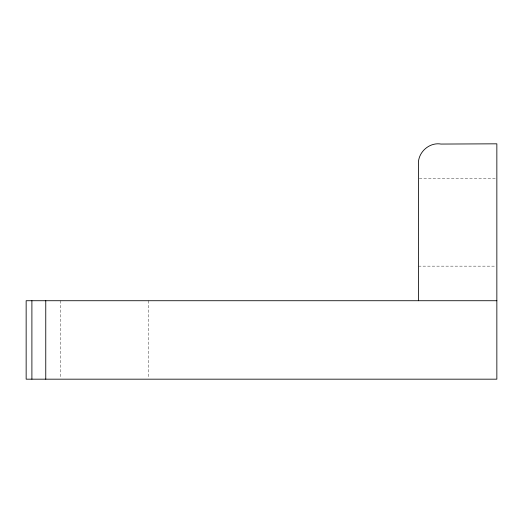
<?xml version="1.0" encoding="UTF-8"?>
<svg xmlns="http://www.w3.org/2000/svg" width="523" height="523" viewBox="0 0 523 523"><rect width="100%" height="100%" fill="white"/><g stroke="black" fill="none" stroke-linecap="round" stroke-linejoin="round"><path stroke-width="0.39" stroke-dasharray="2.62 1.96" d="M419.315 178.402L496.033 178.402M418.426 266.148L496.033 266.148M148.61 300.725L148.61 378.364M60.59 300.725L60.59 378.364"/><path stroke-width="0.78" d="M418.4 300.725L418.511 165.53C416.955 153.2 428.801 141.916 441.039 144.06L496.85 143.825L496.85 379.175L26.15 379.175L26.15 300.725L496.85 300.725M45.763 300.725L45.763 379.175M31.896 300.725L31.896 379.175"/></g></svg>
